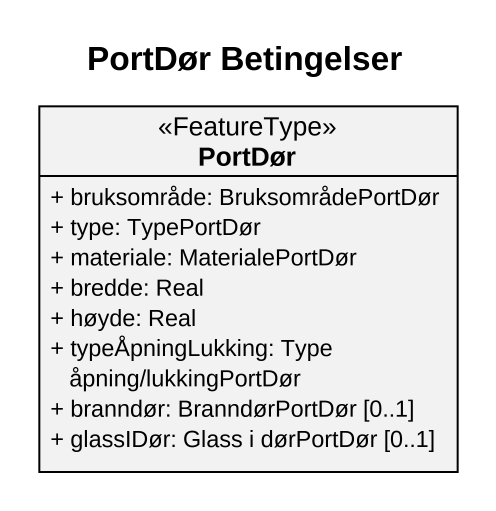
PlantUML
@startuml
title PortDør Betingelser
hide circle
hide empty members
skinparam classAttributeIconSize 0
class PortDør <<FeatureType>> {
  + bruksområde: BruksområdePortDør
  + type: TypePortDør
  + materiale: MaterialePortDør
  + bredde: Real
  + høyde: Real
  + typeÅpningLukking: Type åpning/lukkingPortDør
  + branndør: BranndørPortDør [0..1]
  + glassIDør: Glass i dørPortDør [0..1]
}
@enduml
